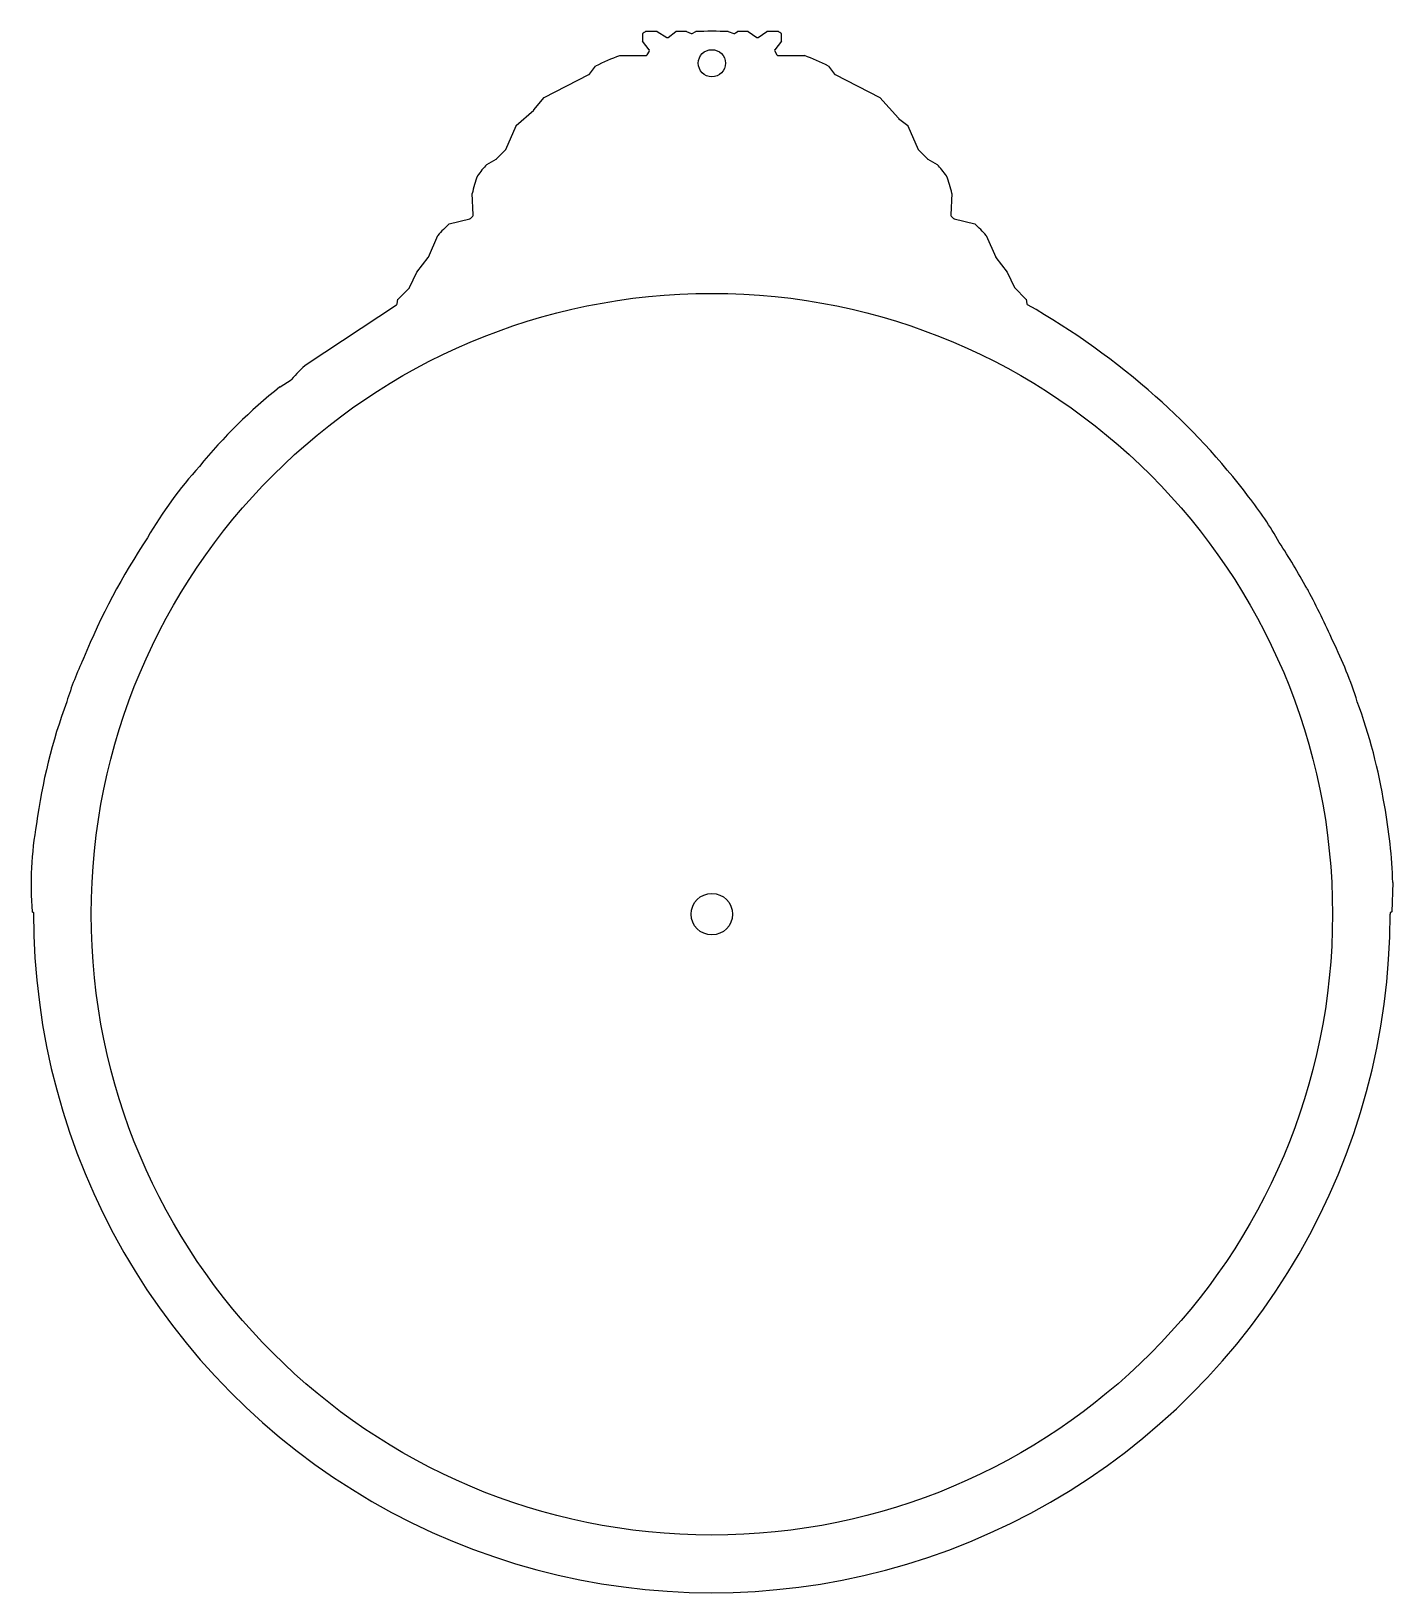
# Model space of a CAD drawing. Header units: millimetres. Extents: x -76 to 76, y -76 to 98.
import ezdxf

# ---------------------------------------------------------------- set-up
doc = ezdxf.new("R2010")
doc.units = ezdxf.units.MM
for name, color, linetype in [('CUT_INNER', 6, 'Continuous'), ('CUT_OUTER', 1, 'Continuous'), ('GUIDE', 3, 'Continuous')]:
    doc.layers.add(name, color=color, linetype=linetype)

msp = doc.modelspace()

# ---------------------------------------------------------------- linework, layer by layer
at = {"layer": 'CUT_INNER'}
for centre, radius in [((0, 94.68), 1.51), ((0, 0), 2.31)]:
    msp.add_circle(centre, radius, dxfattribs=at)
at = {"layer": 'CUT_OUTER'}
for points in [[(-6.09, 98.2), (-6.09, 98.2), (-5.01, 97.55)], [(-4.85, 97.56), (-4, 98.2), (-4, 98.2)], [(-2.83, 98.2), (-2.83, 98.2), (-2.31, 97.99)], [(-2.19, 98), (-1.79, 98.2), (-1.79, 98.2)], [(1.82, 98.2), (1.82, 98.2), (2.45, 97.99)], [(2.58, 98.01), (2.86, 98.2), (2.87, 98.2)], [(4.03, 98.2), (4.03, 98.2), (4.99, 97.56)], [(5.16, 97.56), (6.12, 98.2), (6.12, 98.2)], [(-6.97, 96.19), (-7.72, 97.15), (-7.72, 97.15)], [(-7.21, 95.6), (-6.96, 96.02)], [(6.99, 96.02), (7.24, 95.6)], [(7.75, 97.15), (7.75, 97.15), (7, 96.19)], [(-13.63, 93.46), (-12.96, 94.36), (-12.95, 94.36)], [(-10.28, 95.53), (-10.27, 95.53), (-7.34, 95.53)], [(7.37, 95.53), (10.3, 95.53), (10.31, 95.53)], [(12.98, 94.36), (12.99, 94.36), (13.66, 93.46)], [(-22.94, 85.08), (-21.79, 87.73), (-21.79, 87.73), (-21.79, 87.74), (-19.82, 89.47), (-19.82, 89.48), (-19.81, 89.49), (-18.65, 90.87), (-18.65, 90.87), (-18.65, 90.88), (-13.68, 93.42)], [(13.71, 93.42), (18.68, 90.87), (18.68, 90.87), (18.69, 90.87), (20.77, 88.56), (20.78, 88.55), (20.79, 88.54), (21.82, 87.74), (21.82, 87.73), (21.82, 87.73), (22.98, 85.08)], [(-25.05, 83.43), (-25.05, 83.43), (-24.02, 84)], [(-23.99, 84.03), (-22.98, 85.04)], [(23.01, 85.04), (24.02, 84.03)], [(24.05, 84), (25.08, 83.43), (25.08, 83.43)], [(-26.56, 77.8), (-26.68, 80.17), (-26.68, 80.17)], [(26.71, 80.17), (26.71, 80.17), (26.6, 77.8)], [(-29.24, 76.8), (-29.23, 76.8), (-26.95, 77.37)], [(-26.88, 77.41), (-26.61, 77.68)], [(26.64, 77.68), (26.91, 77.41)], [(26.98, 77.37), (29.26, 76.8), (29.27, 76.8)], [(-31.55, 73.1), (-30.52, 75.52), (-30.52, 75.52)], [(30.55, 75.52), (30.55, 75.52), (31.59, 73.1)], [(-33.64, 69.73), (-32.84, 71.45), (-32.84, 71.45), (-32.84, 71.45), (-31.57, 73.06)], [(31.61, 73.06), (32.87, 71.45), (32.87, 71.45), (32.87, 71.45), (33.68, 69.73)], [(-35.04, 67.91), (-34.94, 68.42), (-34.94, 68.43), (-34.93, 68.43), (-33.67, 69.69)], [(33.71, 69.69), (34.96, 68.43), (34.97, 68.43), (34.97, 68.42), (35.07, 67.91)], [(-45.05, 61.22), (-35.1, 67.81)], [(-48.08, 58.65), (-48.07, 58.66), (-46.81, 59.46), (-46.8, 59.47), (-46.79, 59.48)], [(66.28, 36.16), (66.37, 36)], [(-69.94, 28.43), (-69.93, 28.46)], [(75.79, 3.52), (75.68, 0.27), (75.67, 0.27), (75.67, 0.27), (75.5, 0.15)], [(-75.5, 0.17), (-75.64, 0.27), (-75.64, 0.27)], [(75.5, 0.15), (75.5, 0)]]:
    msp.add_lwpolyline(points, dxfattribs=at)
for centre, radius, start, end in [((0.85, 97.56), 8.58, 177.2795, 182.7188), ((-5.2, 94.57), 4.23, 120.8499, 126.5299), ((-6.73, 85.19), 13.03, 87.1869, 92.8155), ((-4.94, 97.68), 0.15, 239.0089, 306.8773), ((-3.42, 85.5), 12.72, 87.3794, 92.6193), ((-2.26, 98.13), 0.15, 248.2242, 296.5651), ((0.01, 59.06), 39.18, 87.3622, 92.636), ((2.49, 98.13), 0.15, 251.5836, 303.6901), ((3.45, 86.38), 11.83, 87.1837, 92.8163), ((5.08, 97.68), 0.15, 236.3004, 303.7187), ((6.76, 85.2), 13.01, 87.1821, 92.8179), ((5.23, 94.56), 4.24, 53.4782, 59.1419), ((-0.5, 97.56), 8.26, 357.1737, 2.828), ((-7.34, 95.68), 0.15, 270, 329.0144), ((-7.09, 96.1), 0.15, 329.0144, 37.9007), ((7.12, 96.1), 0.15, 142.125, 210.931), ((7.37, 95.68), 0.15, 210.931, 270), ((-0.4, 69.14), 28.17, 110.5251, 116.4603), ((0.33, 68.91), 28.43, 63.5668, 69.4478), ((-13.75, 93.55), 0.15, 297.0987, 323.1301), ((13.78, 93.55), 0.15, 216.8997, 242.8978), ((-12.79, 72.34), 16.53, 137.8616, 143.594), ((-24.09, 84.13), 0.15, 299.0371, 315.0207), ((-23.08, 85.14), 0.15, 315.0207, 336.4937), ((23.11, 85.14), 0.15, 203.5063, 224.9793), ((24.12, 84.13), 0.15, 224.9793, 240.9629), ((12.12, 71.77), 17.43, 36.5545, 41.9899), ((-8.66, 75.95), 18.51, 160.4208, 166.8026), ((6.67, 75.35), 20.62, 13.5441, 19.2727), ((-16.46, 62.75), 18.99, 132.2698, 137.7313), ((-26.99, 77.52), 0.15, 284.0319, 315), ((-26.71, 77.79), 0.15, 315, 2.7246), ((26.75, 77.79), 0.15, 177.2754, 225), ((27.02, 77.52), 0.15, 225, 255.9681), ((15.75, 62.01), 20.04, 42.3951, 47.57), ((-31.69, 73.16), 0.15, 321.8263, 336.8078), ((31.72, 73.16), 0.15, 203.2071, 218.1572), ((-33.78, 69.79), 0.15, 315, 334.9926), ((33.81, 69.79), 0.15, 205.0278, 224.9831), ((-35.19, 67.93), 0.15, 303.5351, 348.6901), ((35.22, 67.94), 0.15, 191.3099, 237.3577), ((-7.1, -6.25), 85.26, 48.5045, 60.3069), ((-37.29, 51.71), 12.27, 129.2563, 140.7336), ((-11.18, 12.32), 59.24, 128.534, 140.7193), ((-1.52, 0.03), 76.86, 37.1459, 48.5135), ((-22.49, 18.56), 46.59, 137.8545, 149.9585), ((29.72, 22.54), 38.38, 29.3861, 38.5243), ((-0.02, 0.01), 75.48, 146.3067, 157.8523), ((0.37, 0.22), 75.07, 28.6906, 33.2387), ((65.6, 35.85), 0.742, 24.1035, 33.2012), ((0.19, 0.1), 75.29, 23.705, 28.48), ((29.93, 10.63), 43.88, 17.2464, 26.7215), ((-40.36, 14.16), 32.84, 154.2454, 163.2073), ((-11.05, 1.36), 64.72, 159.8576, 172.2933), ((14.82, 2.52), 60.8, 9.094, 20.3301), ((17.59, 1.58), 58.24, 1.9056, 10.4323), ((-36.72, 3.31), 39.05, 170.0747, 184.47), ((0, 0), 75.5, 179.8687, 0.0001)]:
    msp.add_arc(centre, radius, start, end, dxfattribs=at)
at = {"layer": 'GUIDE'}
msp.add_circle((0, 0), 69.08, dxfattribs=at)

doc.saveas('drawing.dxf')
